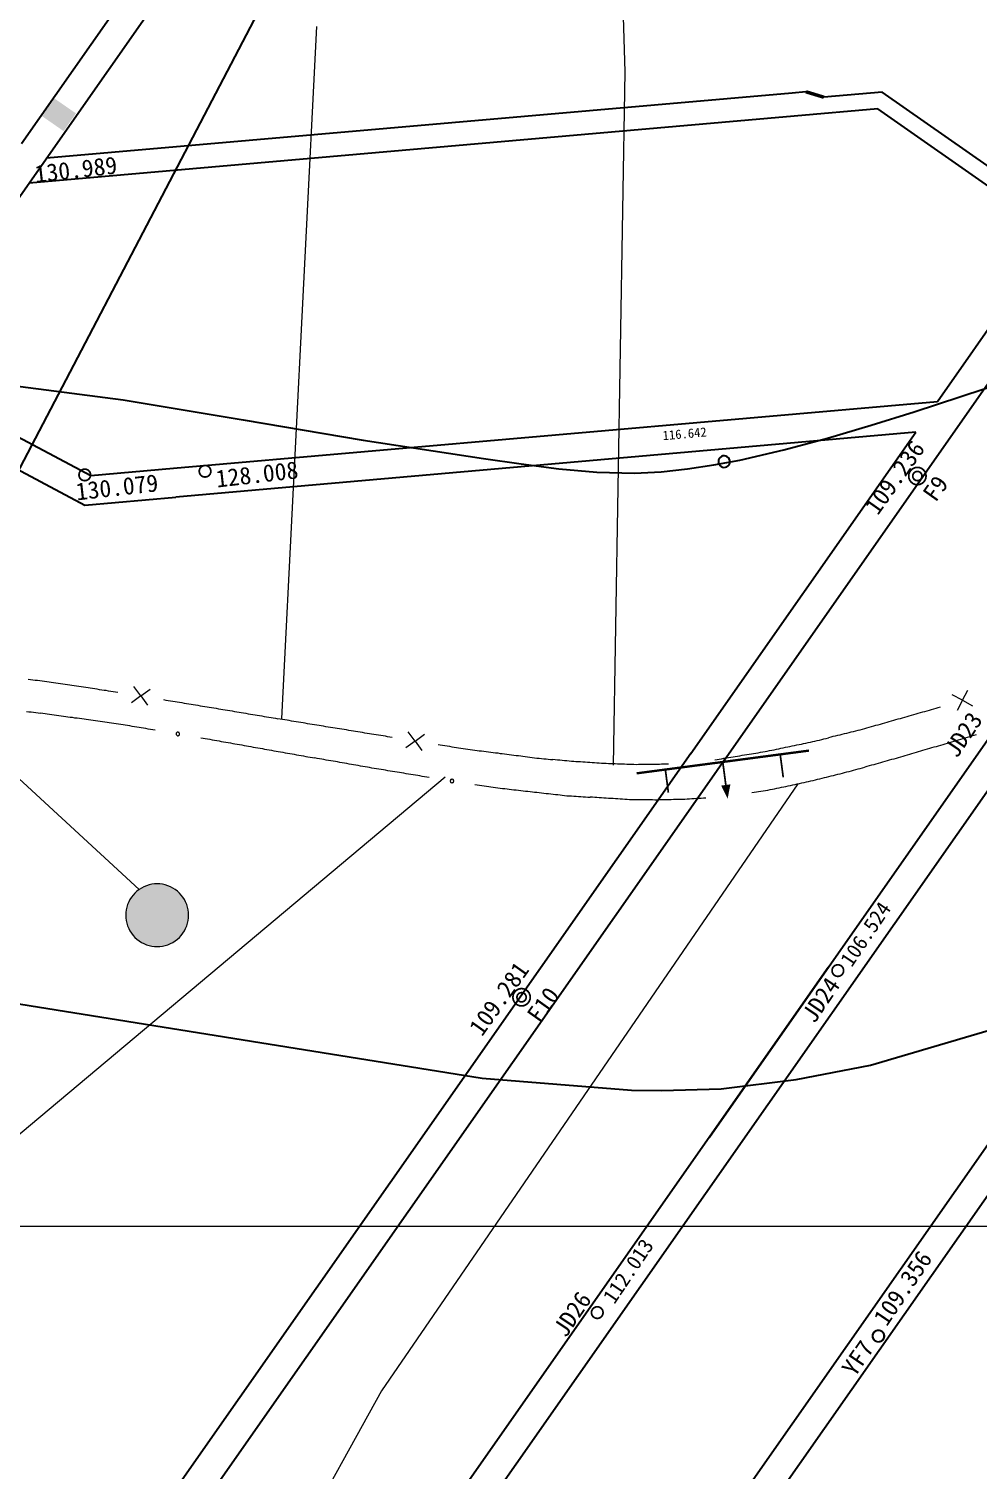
# Model space of a CAD drawing. Header units: inches. Extents: x 36473197 to 36486087, y 3899343 to 3911260.
# Drawn here: x 36481764.8 to 36481928.7, y 3902957.9 to 3903206.7 of the extents above; entities that cross this region are included whole.
import ezdxf

# ---------------------------------------------------------------- set-up
doc = ezdxf.new("R2010")
doc.units = ezdxf.units.IN
doc.header["$MEASUREMENT"] = 0
doc.layers.get('0').update_dxf_attribs({"lineweight": 0})
for name, color, linetype, lineweight in [('4煤底板等值线', 7, 'Continuous', 0), ('导线点', 7, 'Continuous', 0), ('经纬网', 7, 'Continuous', 0), ('钻孔', 7, 'Continuous', 0)]:
    doc.layers.add(name, color=color, linetype=linetype, lineweight=lineweight)
for name, color, linetype, lineweight, true_color in [('保护煤柱', 7, 'Continuous', 0, 0xff0042), ('巷道1', 7, 'Continuous', 0, 0x2d2d2d), ('断层上盘', 1, 'Continuous', 0, 0xff0000), ('断层下盘', 1, 'Continuous', 0, 0xff0000), ('水闸墙', 3, 'Continuous', 0, 0x00ff00)]:
    doc.layers.add(name, color=color, linetype=linetype, lineweight=lineweight, true_color=true_color)
doc.styles.add('黑体', font='simhei.ttf')
doc.linetypes.add('保护煤柱', pattern='A,0.0195,-0.001,[6,西北矿业高家堡煤矿2022年采掘接续图(2022.8.14).shx,S=1.01575e-06,R=0,X=0,Y=0],0.0195', length=0.04)

# ---------------------------------------------------------------- blocks, each defined once
blk = doc.blocks.new('单线正断层')
at = {"true_color": 0xff0000}
blk.add_hatch(color=1, dxfattribs=at).paths.add_polyline_path([(2.46, -5.91), (2.28, -3.39), (0.8, -4)], flags=17)
at = {"color": 1, "true_color": 0xff0000}
for points, const_width in [([(-13.85, -5.77), (13.85, 5.77)], 0.4), ([(9.23, 3.84), (10.77, 0.15)], 0.3), ([(1.54, -3.69), (0, 0)], 0.3), ([(-9.23, -3.84), (-7.69, -7.54)], 0.3)]:
    blk.add_lwpolyline(points, dxfattribs=dict(at, const_width=const_width))
blk = doc.blocks.new('临时经纬仪导线点_1')
at = {"color": 7, "const_width": 0.3}
blk.add_lwpolyline([(1, 0), (0.97, 0.26), (0.87, 0.5), (0.71, 0.71), (0.5, 0.87), (0.26, 0.97), (0, 1), (-0.26, 0.97), (-0.5, 0.87), (-0.71, 0.71), (-0.87, 0.5), (-0.97, 0.26), (-1, 0), (-0.97, -0.26), (-0.87, -0.5), (-0.71, -0.71), (-0.5, -0.87), (-0.26, -0.97), (0, -1), (0.26, -0.97), (0.5, -0.87), (0.71, -0.71), (0.87, -0.5), (0.97, -0.26), (1, 0)], dxfattribs=at)
blk = doc.blocks.new('临时经纬仪导线点')
at = {"color": 0, "const_width": 0.3}
blk.add_lwpolyline([(1, 0), (0.97, 0.26), (0.87, 0.5), (0.71, 0.71), (0.5, 0.87), (0.26, 0.97), (0, 1), (-0.26, 0.97), (-0.5, 0.87), (-0.71, 0.71), (-0.87, 0.5), (-0.97, 0.26), (-1, 0), (-0.97, -0.26), (-0.87, -0.5), (-0.71, -0.71), (-0.5, -0.87), (-0.26, -0.97), (0, -1), (0.26, -0.97), (0.5, -0.87), (0.71, -0.71), (0.87, -0.5), (0.97, -0.26), (1, 0)], dxfattribs=at)
blk = doc.blocks.new('永久经纬仪导线点')
at = {"color": 7, "const_width": 0.3}
for points in [[(1.5, 0), (1.45, 0.39), (1.3, 0.75), (1.06, 1.06), (0.75, 1.3), (0.39, 1.45), (0, 1.5), (-0.39, 1.45), (-0.75, 1.3), (-1.06, 1.06), (-1.3, 0.75), (-1.45, 0.39), (-1.5, 0), (-1.45, -0.39), (-1.3, -0.75), (-1.06, -1.06), (-0.75, -1.3), (-0.39, -1.45), (0, -1.5), (0.39, -1.45), (0.75, -1.3), (1.06, -1.06), (1.3, -0.75), (1.45, -0.39), (1.5, 0)], [(0.8, 0), (0.77, 0.21), (0.69, 0.4), (0.57, 0.57), (0.4, 0.69), (0.21, 0.77), (0, 0.8), (-0.21, 0.77), (-0.4, 0.69), (-0.57, 0.57), (-0.69, 0.4), (-0.77, 0.21), (-0.8, 0), (-0.77, -0.21), (-0.69, -0.4), (-0.57, -0.57), (-0.4, -0.69), (-0.21, -0.77), (0, -0.8), (0.21, -0.77), (0.4, -0.69), (0.57, -0.57), (0.69, -0.4), (0.77, -0.21), (0.8, 0)]]:
    blk.add_lwpolyline(points, dxfattribs=at)
blk = doc.blocks.new('lr_block_142')
at = {"color": 7, "const_width": 0.6}
blk.add_lwpolyline([(3.09, 0), (2.97, 0.04), (2.58, 0.15), (2.2, 0.27), (1.82, 0.38), (1.44, 0.5), (1.05, 0.62), (0.67, 0.73), (0.29, 0.85), (0, 0.93)], dxfattribs=at)

msp = doc.modelspace()

# ---------------------------------------------------------------- hatches: boundary and pattern name
at = {"layer": '水闸墙'}
h = msp.add_hatch(color=7, dxfattribs=at)
h.set_gradient(color1=(0, 255, 0), color2=(0, 255, 0), one_color=1)
h.paths.add_polyline_path([(36481770.82, 3903189.04), (36481772.95, 3903192.1), (36481769.23, 3903194.67), (36481767.1, 3903191.62)], flags=17)
h = msp.add_hatch(color=7, dxfattribs=at)
h.set_gradient(color1=(0, 255, 0), color2=(0, 255, 0), one_color=1)
h.paths.add_polyline_path([(36481770.82, 3903189.04), (36481772.95, 3903192.1), (36481769.23, 3903194.67), (36481767.1, 3903191.62)], flags=17)
at = {"layer": '钻孔'}
msp.add_hatch(color=7, dxfattribs=at).paths.add_polyline_path([(36481781.55, 3903053.7), (36481781.57, 3903053.23), (36481781.63, 3903052.76), (36481781.73, 3903052.3), (36481781.87, 3903051.85), (36481782.05, 3903051.41), (36481782.27, 3903050.99), (36481782.53, 3903050.59), (36481782.81, 3903050.22), (36481783.13, 3903049.87), (36481783.48, 3903049.55), (36481783.86, 3903049.26), (36481784.25, 3903049.01), (36481784.67, 3903048.79), (36481785.11, 3903048.61), (36481785.56, 3903048.47), (36481786.02, 3903048.36), (36481786.49, 3903048.3), (36481786.96, 3903048.28), (36481787.44, 3903048.3), (36481787.91, 3903048.36), (36481788.37, 3903048.47), (36481788.82, 3903048.61), (36481789.25, 3903048.79), (36481789.67, 3903049.01), (36481790.07, 3903049.26), (36481790.45, 3903049.55), (36481790.8, 3903049.87), (36481791.12, 3903050.22), (36481791.4, 3903050.59), (36481791.66, 3903050.99), (36481791.88, 3903051.41), (36481792.06, 3903051.85), (36481792.2, 3903052.3), (36481792.3, 3903052.76), (36481792.36, 3903053.23), (36481792.38, 3903053.7), (36481792.36, 3903054.17), (36481792.3, 3903054.64), (36481792.2, 3903055.1), (36481792.06, 3903055.55), (36481791.88, 3903055.99), (36481791.66, 3903056.41), (36481791.4, 3903056.81), (36481791.12, 3903057.18), (36481790.8, 3903057.53), (36481790.45, 3903057.85), (36481790.07, 3903058.14), (36481789.67, 3903058.39), (36481789.25, 3903058.61), (36481788.82, 3903058.79), (36481788.37, 3903058.94), (36481787.91, 3903059.04), (36481787.44, 3903059.1), (36481786.96, 3903059.12), (36481786.49, 3903059.1), (36481786.02, 3903059.04), (36481785.56, 3903058.94), (36481785.11, 3903058.79), (36481784.67, 3903058.61), (36481784.25, 3903058.39), (36481783.86, 3903058.14), (36481783.48, 3903057.85), (36481783.13, 3903057.53), (36481782.81, 3903057.18), (36481782.53, 3903056.81), (36481782.27, 3903056.41), (36481782.05, 3903055.99), (36481781.87, 3903055.55), (36481781.73, 3903055.1), (36481781.63, 3903054.64), (36481781.57, 3903054.17)], flags=17)

# ---------------------------------------------------------------- linework, layer by layer
at = {"layer": '4煤底板等值线', "color": 7, "linetype": 'Continuous', "lineweight": 0, "flags": 128}
for points in [[(36481865.46, 3903273.37), (36481867.67, 3903199.28), (36481865.67, 3903079.62)], [(36481814.44, 3903207.08), (36481808.42, 3903087.65)], [(36481836.68, 3903077.55), (36481743.94, 3902999.73), (36481729.73, 3902985.75), (36481723, 3902978.31), (36481713.88, 3902966.63), (36481697.4, 3902941.65)], [(36481897.54, 3903076.39), (36481825.71, 3902971.62), (36481811.11, 3902945.28), (36481803.88, 3902928.96), (36481800, 3902917.73), (36481797.28, 3902906.47), (36481794.71, 3902889.23), (36481793.77, 3902871.92), (36481794.5, 3902854.87), (36481795.98, 3902843.79), (36481798.38, 3902833.09), (36481800, 3902827.96), (36481803.31, 3902820.25), (36481807.29, 3902812.9), (36481813.41, 3902803.5), (36481824.02, 3902790.11), (36481840.32, 3902773.33), (36481858.57, 3902757.55), (36481899.09, 3902728.44), (36482018.5, 3902657.33), (36482057.69, 3902638.09)]]:
    msp.add_lwpolyline(points, dxfattribs=at)
at = {"layer": '保护煤柱', "color": 1, "linetype": 'Continuous', "lineweight": 30, "true_color": 0xff0000}
for p, q in [((36481883.88, 3903132.3), (36481883.83, 3903132.04)), ((36481883.83, 3903132.04), (36481883.85, 3903131.78)), ((36481883.85, 3903131.78), (36481883.94, 3903131.54)), ((36481883.98, 3903132.54), (36481883.88, 3903132.3)), ((36481883.94, 3903131.54), (36481884.09, 3903131.32)), ((36481884.15, 3903132.73), (36481883.98, 3903132.54)), ((36481884.37, 3903132.88), (36481884.15, 3903132.73)), ((36481884.61, 3903132.97), (36481884.37, 3903132.88)), ((36481884.87, 3903132.99), (36481884.61, 3903132.97)), ((36481885.13, 3903132.95), (36481884.87, 3903132.99)), ((36481885.37, 3903132.84), (36481885.13, 3903132.95)), ((36481885.57, 3903132.67), (36481885.37, 3903132.84)), ((36481885.5, 3903131.26), (36481885.67, 3903131.46)), ((36481885.72, 3903132.45), (36481885.57, 3903132.67)), ((36481885.67, 3903131.46), (36481885.78, 3903131.69)), ((36481885.8, 3903132.21), (36481885.72, 3903132.45)), ((36481885.78, 3903131.69), (36481885.83, 3903131.95)), ((36481885.83, 3903131.95), (36481885.8, 3903132.21)), ((36481884.09, 3903131.32), (36481884.29, 3903131.15)), ((36481884.29, 3903131.15), (36481884.53, 3903131.04)), ((36481884.53, 3903131.04), (36481884.78, 3903131)), ((36481884.78, 3903131), (36481885.04, 3903131.02)), ((36481885.04, 3903131.02), (36481885.29, 3903131.11)), ((36481885.29, 3903131.11), (36481885.5, 3903131.26))]:
    msp.add_line(p, q, dxfattribs=at)
at = {"layer": '保护煤柱', "color": 1, "linetype": '保护煤柱', "lineweight": 30, "ltscale": 3750, "true_color": 0xff0000, "flags": 128}
for points in [[(36482730.63, 3904134.24), (36482199.77, 3903801.12), (36481441.7, 3902718.59)], [(36482647.76, 3902060.56), (36482909, 3902378.83), (36482956.41, 3902506), (36482967.2, 3902803.66), (36482651.34, 3903218.03), (36482471.44, 3903320.2), (36482308.23, 3903404.63), (36482047.72, 3903470.73), (36481910.21, 3903412.08), (36481645.42, 3902905.61), (36481168.13, 3902890.49)], [(36481383.77, 3903121.94), (36481402.76, 3903122.03), (36481439.41, 3903122.25), (36481476.06, 3903122.65), (36481494.09, 3903122.9), (36481512.1, 3903123.29), (36481530.1, 3903123.94), (36481548.06, 3903125.04), (36481571.49, 3903127.54), (36481594.86, 3903130.67), (36481618.21, 3903134.06), (36481641.56, 3903137.51), (36481660.14, 3903140.21), (36481678.74, 3903142.67), (36481697.36, 3903144.74), (36481716.02, 3903146.15), (36481727.09, 3903146.47), (36481738.17, 3903146.44), (36481749.24, 3903146.09), (36481760.28, 3903145.35), (36481781.09, 3903142.63), (36481801.82, 3903139.22), (36481822.53, 3903135.72), (36481843.27, 3903132.54), (36481849.79, 3903131.59), (36481856.31, 3903130.77), (36481859.58, 3903130.44), (36481862.84, 3903130.18), (36481869.37, 3903129.99), (36481873.93, 3903130.25), (36481878.49, 3903130.75), (36481883.03, 3903131.42), (36481887.54, 3903132.25), (36481895.15, 3903134), (36481902.68, 3903136.03), (36481910.18, 3903138.26), (36481917.64, 3903140.61), (36481925.7, 3903143.22), (36481933.74, 3903145.86), (36481941.79, 3903148.49), (36481949.85, 3903151.05), (36481956.33, 3903152.99), (36481962.83, 3903154.87), (36481969.35, 3903156.68), (36481975.89, 3903158.43), (36481991.27, 3903162.26), (36482006.72, 3903165.83), (36482022.22, 3903169.23), (36482037.74, 3903172.46), (36482063.19, 3903177.42), (36482088.69, 3903182.11), (36482114.22, 3903186.62), (36482139.77, 3903191.01), (36482173.02, 3903196.64), (36482206.28, 3903202.18), (36482239.56, 3903207.6), (36482272.85, 3903212.91), (36482301.24, 3903217.29), (36482329.64, 3903221.61), (36482358.05, 3903225.89), (36482386.45, 3903230.15), (36482410.48, 3903233.76), (36482434.5, 3903237.37), (36482458.52, 3903241), (36482482.53, 3903244.65), (36482517.86, 3903250.05), (36482553.17, 3903255.6), (36482588.43, 3903261.37), (36482623.65, 3903267.48), (36482658.55, 3903273.99), (36482693.35, 3903281.03), (36482727.98, 3903288.74), (36482762.34, 3903297.46), (36482804.41, 3903310.52), (36482846.19, 3903324.61), (36482887.95, 3903338.77), (36482929.97, 3903352.06), (36482955.86, 3903359.02), (36482981.93, 3903365.33), (36483008.12, 3903371.13), (36483034.43, 3903376.33), (36483051.96, 3903379.22), (36483069.52, 3903381.94), (36483087.07, 3903384.75), (36483104.56, 3903387.82), (36483107.98, 3903388.43), (36483111.39, 3903389.07), (36483114.78, 3903389.8), (36483118.11, 3903390.7), (36483120.52, 3903391.56), (36483122.9, 3903392.5), (36483125.28, 3903393.46), (36483127.67, 3903394.38), (36483132.97, 3903395.98), (36483138.33, 3903397.39), (36483143.71, 3903398.74), (36483149.08, 3903400.15), (36483156.43, 3903402.34), (36483163.75, 3903404.68), (36483171.03, 3903407.09), (36483178.3, 3903409.57), (36483190.52, 3903413.89), (36483202.73, 3903418.22), (36483214.98, 3903422.44), (36483227.33, 3903426.41), (36483243.48, 3903430.88), (36483251.62, 3903432.85), (36483259.8, 3903434.65), (36483268, 3903436.22), (36483276.24, 3903437.54), (36483280.36, 3903438.08), (36483284.5, 3903438.52), (36483292.8, 3903438.99), (36483307.66, 3903438.03), (36483322.52, 3903436.42), (36483329.92, 3903435.74), (36483333.6, 3903435.48), (36483337.27, 3903435.31), (36483340.93, 3903435.25), (36483344.57, 3903435.31), (36483346.39, 3903435.4), (36483348.2, 3903435.55), (36483350, 3903435.74), (36483351.8, 3903436.02), (36483353.93, 3903436.48), (36483356.06, 3903437.04), (36483358.17, 3903437.68), (36483360.26, 3903438.35), (36483365.61, 3903440.24), (36483370.87, 3903442.33), (36483376.06, 3903444.63), (36483381.19, 3903447.1), (36483391.27, 3903452.49), (36483401.07, 3903458.38)], [(36481319.68, 3903013.2), (36481541.95, 3903017.64), (36481712.33, 3903039.73), (36481722.29, 3903040.41), (36481731.4, 3903040.54), (36481758.74, 3903039.09), (36481843.08, 3903025.59), (36481868.85, 3903023.53), (36481874, 3903023.44), (36481884.29, 3903023.72), (36481897.25, 3903025.34), (36481910.1, 3903027.84), (36482009.84, 3903057.21), (36482767.53, 3903178.89), (36482826.01, 3903192.68), (36482847.62, 3903199.19)]]:
    msp.add_lwpolyline(points, dxfattribs=at)
at = {"layer": '保护煤柱', "color": 1, "linetype": 'Continuous', "lineweight": 30, "true_color": 0xff0000, "flags": 128}
msp.add_lwpolyline([(36481883.85, 3903131.78), (36481883.94, 3903131.54), (36481884.09, 3903131.32), (36481884.29, 3903131.15), (36481884.53, 3903131.04), (36481884.78, 3903131), (36481885.04, 3903131.02), (36481885.29, 3903131.11), (36481885.5, 3903131.26), (36481885.67, 3903131.46), (36481885.78, 3903131.69), (36481885.83, 3903131.95), (36481885.8, 3903132.21), (36481885.72, 3903132.45), (36481885.57, 3903132.67), (36481885.37, 3903132.84), (36481885.13, 3903132.95), (36481884.87, 3903132.99), (36481884.61, 3903132.97), (36481884.37, 3903132.88), (36481884.15, 3903132.73), (36481883.98, 3903132.54), (36481883.88, 3903132.3), (36481883.83, 3903132.04), (36481883.85, 3903131.78)], dxfattribs=at)
at = {"layer": '导线点', "linetype": 'Continuous'}
msp.add_circle((36481774.47, 3903129.7, -0.2), 1.01, dxfattribs=at)
at = {"layer": '巷道1', "color": 7, "linetype": 'Continuous', "lineweight": 30}
for p, q in [((36481763.58, 3903186.91, -0.2), (36481860.93, 3903325.94, -0.2)), ((36481896.58, 3903195.61, -0.2), (36481767.89, 3903184.35, -0.2)), ((36481898.94, 3903195.82, -0.2), (36481896.58, 3903195.61, -0.2)), ((36481912.12, 3903195.77, -0.2), (36481902.04, 3903194.89, -0.2)), ((36481896.93, 3903191.63, -0.2), (36481764.9, 3903180.08, -0.2)), ((36481911.35, 3903192.89, -0.2), (36481896.93, 3903191.63, -0.2)), ((36481921.63, 3903142.39, -0.2), (36481941.97, 3903171.44, -0.2)), ((36481742.02, 3903147.41, -0.2), (36481775.5, 3903129.61, -0.2)), ((36481739.13, 3903143.28, -0.2), (36481774.46, 3903124.5, -0.2)), ((36481789.77, 3903130.86, -0.2), (36481921.63, 3903142.39, -0.2)), ((36481917.89, 3903137.05, -0.2), (36481790.21, 3903125.88, -0.2)), ((36481879.07, 3903081.61, -0.2), (36481917.89, 3903137.05, -0.2)), ((36481775.5, 3903129.61, -0.2), (36481789.77, 3903130.86, -0.2)), ((36481774.46, 3903124.5, -0.2), (36481790.21, 3903125.88, -0.2))]:
    msp.add_line(p, q, dxfattribs=at)
at = {"layer": '巷道1', "color": 30, "linetype": 'Continuous', "lineweight": 30, "true_color": 0xff8000}
for p, q in [((36482000.32, 3903114.04, -0.2), (36481836.92, 3902880.69, -0.2)), ((36482007.13, 3903115.05, -0.2), (36481844.92, 3902883.39, -0.2)), ((36481879.07, 3903081.61, -0.2), (36481760.93, 3902912.89, -0.01)), ((36481885.03, 3903080.7, -0.2), (36481883.49, 3903078.51, -0.2)), ((36481883.49, 3903078.51, -0.2), (36481767.96, 3902913.51, -0.07)), ((36481902.79, 3903044.67, -0.2), (36481822.91, 3902930.58, -0.2))]:
    msp.add_line(p, q, dxfattribs=at)
at = {"layer": '巷道1', "color": 1, "linetype": '保护煤柱', "lineweight": 30, "ltscale": 2000, "true_color": 0xff0000, "flags": 128}
msp.add_lwpolyline([(36481247.3, 3903011.72), (36481541.95, 3903017.64), (36481712.33, 3903039.73), (36481722.29, 3903040.41), (36481731.4, 3903040.54), (36481758.74, 3903039.09), (36481843.08, 3903025.59), (36481868.85, 3903023.53), (36481874, 3903023.44), (36481884.29, 3903023.72), (36481897.25, 3903025.34), (36481910.1, 3903027.84), (36482009.84, 3903057.21), (36482767.53, 3903178.89), (36482826.01, 3903192.68), (36482847.62, 3903199.19)], dxfattribs=at)
at = {"layer": '巷道1', "color": 7, "linetype": 'Continuous', "lineweight": 30, "flags": 128}
for points in [[(36481934.43, 3903180.14), (36481912.12, 3903195.77)], [(36481932.83, 3903177.85), (36481911.35, 3903192.89)], [(36481884.9, 3903080.52), (36481946.4, 3903168.35)]]:
    msp.add_lwpolyline(points, dxfattribs=at)
at = {"layer": '巷道1', "color": 30, "linetype": 'Continuous', "lineweight": 30, "true_color": 0xff8000, "flags": 128}
for points in [[(36481882.27, 3903015.37), (36481942.85, 3903101.88)], [(36481827, 3902927.71), (36481946.94, 3903099.01)]]:
    msp.add_lwpolyline(points, dxfattribs=at)
at = {"layer": '断层上盘', "linetype": 'Continuous', "lineweight": 5, "flags": 128}
for points in [[(36481764.44, 3903088.86), (36481764.83, 3903088.83), (36481765.23, 3903088.79), (36481765.63, 3903088.74), (36481766.03, 3903088.68), (36481766.42, 3903088.63), (36481766.82, 3903088.57)], [(36481786.6, 3903085.64), (36481786.21, 3903085.71), (36481785.81, 3903085.77), (36481785.42, 3903085.84), (36481785.02, 3903085.9), (36481784.63, 3903085.97), (36481784.23, 3903086.04), (36481783.84, 3903086.1), (36481783.44, 3903086.17), (36481783.05, 3903086.23), (36481782.65, 3903086.3), (36481782.26, 3903086.36), (36481781.87, 3903086.43), (36481781.47, 3903086.49), (36481781.08, 3903086.56), (36481780.68, 3903086.62), (36481780.29, 3903086.69), (36481779.89, 3903086.75), (36481779.5, 3903086.81), (36481779.1, 3903086.86), (36481778.7, 3903086.92), (36481778.31, 3903086.97), (36481777.91, 3903087.03), (36481777.51, 3903087.08), (36481777.12, 3903087.14), (36481776.72, 3903087.19), (36481776.33, 3903087.25), (36481775.93, 3903087.3), (36481775.53, 3903087.36), (36481775.14, 3903087.41), (36481774.74, 3903087.47), (36481774.35, 3903087.52), (36481773.95, 3903087.58), (36481773.55, 3903087.63), (36481773.16, 3903087.69), (36481772.76, 3903087.74), (36481772.36, 3903087.8), (36481771.97, 3903087.85), (36481771.57, 3903087.91), (36481771.18, 3903087.96), (36481770.78, 3903088.02), (36481770.38, 3903088.08), (36481769.99, 3903088.13), (36481769.59, 3903088.19), (36481769.19, 3903088.24), (36481768.8, 3903088.3), (36481768.4, 3903088.35), (36481768.01, 3903088.41), (36481767.61, 3903088.46), (36481767.21, 3903088.52), (36481766.82, 3903088.57)], [(36481790.25, 3903085.04), (36481790.25, 3903084.96), (36481790.27, 3903084.88), (36481790.3, 3903084.81), (36481790.36, 3903084.76), (36481790.42, 3903084.71), (36481790.5, 3903084.69), (36481790.58, 3903084.69), (36481790.65, 3903084.71), (36481790.72, 3903084.74), (36481790.78, 3903084.8), (36481790.82, 3903084.86), (36481790.84, 3903084.94), (36481790.85, 3903085.02), (36481790.83, 3903085.09), (36481790.79, 3903085.16), (36481790.74, 3903085.22), (36481790.67, 3903085.26), (36481790.6, 3903085.28), (36481790.52, 3903085.29), (36481790.44, 3903085.27), (36481790.37, 3903085.23), (36481790.31, 3903085.18), (36481790.27, 3903085.11), (36481790.25, 3903085.04)], [(36481794.49, 3903084.33), (36481794.89, 3903084.26), (36481795.28, 3903084.19), (36481795.67, 3903084.12), (36481796.07, 3903084.06), (36481796.46, 3903083.99), (36481796.86, 3903083.92), (36481797.25, 3903083.85), (36481797.64, 3903083.78), (36481798.04, 3903083.71), (36481798.43, 3903083.64), (36481798.83, 3903083.57), (36481799.22, 3903083.5), (36481799.61, 3903083.43), (36481800.01, 3903083.36), (36481800.4, 3903083.29), (36481800.79, 3903083.22), (36481801.19, 3903083.15), (36481801.58, 3903083.08), (36481801.98, 3903083.01), (36481802.37, 3903082.94), (36481802.76, 3903082.87), (36481803.16, 3903082.8), (36481803.55, 3903082.73), (36481803.95, 3903082.66), (36481804.34, 3903082.59), (36481804.73, 3903082.52), (36481805.13, 3903082.45), (36481805.52, 3903082.38), (36481805.91, 3903082.31), (36481806.31, 3903082.24), (36481806.7, 3903082.17), (36481807.1, 3903082.1), (36481807.49, 3903082.03), (36481807.88, 3903081.96), (36481808.28, 3903081.89), (36481808.67, 3903081.82), (36481809.07, 3903081.75), (36481809.46, 3903081.68), (36481809.85, 3903081.61), (36481810.25, 3903081.54), (36481810.64, 3903081.47), (36481811.03, 3903081.4), (36481811.43, 3903081.33), (36481811.82, 3903081.26), (36481812.22, 3903081.19), (36481812.61, 3903081.12), (36481813, 3903081.05), (36481813.4, 3903080.98), (36481813.79, 3903080.91), (36481814.19, 3903080.84)], [(36481928.31, 3903084.81), (36481927.93, 3903084.7), (36481927.54, 3903084.59), (36481927.16, 3903084.47), (36481926.77, 3903084.36), (36481926.39, 3903084.25), (36481926.01, 3903084.14), (36481925.62, 3903084.02), (36481925.24, 3903083.91), (36481924.85, 3903083.8), (36481924.47, 3903083.69), (36481924.09, 3903083.58), (36481923.7, 3903083.46), (36481923.32, 3903083.35), (36481922.93, 3903083.24), (36481922.55, 3903083.13), (36481922.17, 3903083.02), (36481921.78, 3903082.9), (36481921.4, 3903082.79), (36481921.01, 3903082.68), (36481920.63, 3903082.57), (36481920.25, 3903082.45), (36481919.86, 3903082.34), (36481919.48, 3903082.23), (36481919.09, 3903082.12), (36481918.71, 3903082.01), (36481918.33, 3903081.89), (36481917.94, 3903081.78), (36481917.56, 3903081.67), (36481917.17, 3903081.56), (36481916.79, 3903081.44), (36481916.41, 3903081.33), (36481916.02, 3903081.22), (36481915.64, 3903081.11), (36481915.25, 3903081), (36481914.87, 3903080.88), (36481914.49, 3903080.77), (36481914.1, 3903080.66), (36481913.72, 3903080.55), (36481913.33, 3903080.44), (36481912.95, 3903080.32), (36481912.57, 3903080.21), (36481912.18, 3903080.11), (36481911.8, 3903080), (36481911.41, 3903079.89), (36481911.02, 3903079.79), (36481910.64, 3903079.68), (36481910.25, 3903079.58), (36481909.87, 3903079.47), (36481909.48, 3903079.37), (36481909.09, 3903079.26)], [(36481833.9, 3903077.47), (36481833.5, 3903077.53), (36481833.11, 3903077.6), (36481832.71, 3903077.66), (36481832.32, 3903077.73), (36481831.93, 3903077.79), (36481831.53, 3903077.86), (36481831.14, 3903077.92), (36481830.74, 3903077.99), (36481830.35, 3903078.05), (36481829.95, 3903078.12), (36481829.56, 3903078.19), (36481829.16, 3903078.25), (36481828.77, 3903078.32), (36481828.37, 3903078.38), (36481827.98, 3903078.45), (36481827.58, 3903078.51), (36481827.19, 3903078.58), (36481826.8, 3903078.64), (36481826.4, 3903078.71), (36481826.01, 3903078.78), (36481825.61, 3903078.84), (36481825.22, 3903078.91), (36481824.82, 3903078.97), (36481824.43, 3903079.04), (36481824.03, 3903079.1), (36481823.64, 3903079.17), (36481823.25, 3903079.24), (36481822.85, 3903079.31), (36481822.46, 3903079.38), (36481822.06, 3903079.45), (36481821.67, 3903079.52), (36481821.28, 3903079.59), (36481820.88, 3903079.66), (36481820.49, 3903079.73), (36481820.09, 3903079.8), (36481819.7, 3903079.87), (36481819.31, 3903079.94), (36481818.91, 3903080.01), (36481818.52, 3903080.08), (36481818.12, 3903080.15), (36481817.73, 3903080.22), (36481817.34, 3903080.29), (36481816.94, 3903080.36), (36481816.55, 3903080.42), (36481816.16, 3903080.49), (36481815.76, 3903080.56), (36481815.37, 3903080.63), (36481814.97, 3903080.7), (36481814.58, 3903080.77), (36481814.19, 3903080.84)], [(36481889.6, 3903074.86), (36481889.99, 3903074.92), (36481890.39, 3903074.99), (36481890.78, 3903075.05), (36481891.18, 3903075.12), (36481891.57, 3903075.18), (36481891.96, 3903075.25), (36481892.36, 3903075.31), (36481892.75, 3903075.38), (36481893.15, 3903075.45), (36481893.54, 3903075.52), (36481893.93, 3903075.61), (36481894.32, 3903075.69), (36481894.71, 3903075.78), (36481895.1, 3903075.86), (36481895.5, 3903075.94), (36481895.89, 3903076.03), (36481896.28, 3903076.11), (36481896.67, 3903076.2), (36481897.06, 3903076.28), (36481897.45, 3903076.37), (36481897.84, 3903076.45), (36481898.23, 3903076.53), (36481898.62, 3903076.62), (36481899.02, 3903076.7), (36481899.41, 3903076.79), (36481899.8, 3903076.87), (36481900.18, 3903076.97), (36481900.57, 3903077.07), (36481900.96, 3903077.17), (36481901.35, 3903077.26), (36481901.74, 3903077.36), (36481902.13, 3903077.46), (36481902.51, 3903077.55), (36481902.9, 3903077.65), (36481903.29, 3903077.75), (36481903.68, 3903077.84), (36481904.07, 3903077.94), (36481904.45, 3903078.04), (36481904.84, 3903078.13), (36481905.23, 3903078.23), (36481905.62, 3903078.33), (36481906.01, 3903078.43), (36481906.39, 3903078.53), (36481906.78, 3903078.63), (36481907.16, 3903078.74), (36481907.55, 3903078.84), (36481907.94, 3903078.95), (36481908.32, 3903079.05), (36481908.71, 3903079.16), (36481909.09, 3903079.26)], [(36481837.56, 3903076.91), (36481837.55, 3903076.83), (36481837.57, 3903076.75), (36481837.61, 3903076.68), (36481837.67, 3903076.63), (36481837.73, 3903076.59), (36481837.81, 3903076.57), (36481837.89, 3903076.56), (36481837.96, 3903076.58), (36481838.03, 3903076.62), (36481838.09, 3903076.68), (36481838.13, 3903076.74), (36481838.15, 3903076.82), (36481838.15, 3903076.9), (36481838.13, 3903076.97), (36481838.09, 3903077.04), (36481838.04, 3903077.1), (36481837.97, 3903077.14), (36481837.9, 3903077.16), (36481837.82, 3903077.16), (36481837.74, 3903077.14), (36481837.67, 3903077.1), (36481837.62, 3903077.05), (36481837.58, 3903076.98), (36481837.56, 3903076.91)], [(36481841.81, 3903076.28), (36481842.21, 3903076.23), (36481842.6, 3903076.17), (36481843, 3903076.11), (36481843.39, 3903076.05), (36481843.79, 3903075.99), (36481844.19, 3903075.94), (36481844.58, 3903075.88), (36481844.98, 3903075.82), (36481845.37, 3903075.76), (36481845.77, 3903075.7), (36481846.16, 3903075.65), (36481846.56, 3903075.59), (36481846.96, 3903075.55), (36481847.36, 3903075.5), (36481847.75, 3903075.46), (36481848.15, 3903075.41), (36481848.55, 3903075.37), (36481848.95, 3903075.32), (36481849.34, 3903075.28), (36481849.74, 3903075.23), (36481850.14, 3903075.19), (36481850.53, 3903075.14), (36481850.93, 3903075.1), (36481851.33, 3903075.05), (36481851.73, 3903075.01), (36481852.12, 3903074.96), (36481852.52, 3903074.92), (36481852.92, 3903074.87), (36481853.32, 3903074.82), (36481853.71, 3903074.78), (36481854.11, 3903074.73), (36481854.51, 3903074.69), (36481854.91, 3903074.64), (36481855.3, 3903074.6), (36481855.7, 3903074.55), (36481856.1, 3903074.51), (36481856.5, 3903074.46), (36481856.89, 3903074.42), (36481857.29, 3903074.37), (36481857.69, 3903074.33), (36481858.09, 3903074.3), (36481858.49, 3903074.28), (36481858.89, 3903074.25), (36481859.29, 3903074.23), (36481859.68, 3903074.2), (36481860.08, 3903074.18), (36481860.48, 3903074.15), (36481860.88, 3903074.13), (36481861.28, 3903074.1), (36481861.68, 3903074.07)], [(36481881.66, 3903073.91), (36481881.26, 3903073.89), (36481880.86, 3903073.87), (36481880.46, 3903073.84), (36481880.06, 3903073.82), (36481879.66, 3903073.8), (36481879.26, 3903073.77), (36481878.86, 3903073.75), (36481878.46, 3903073.73), (36481878.06, 3903073.7), (36481877.66, 3903073.69), (36481877.26, 3903073.68), (36481876.86, 3903073.67), (36481876.46, 3903073.66), (36481876.06, 3903073.65), (36481875.67, 3903073.64), (36481875.27, 3903073.63), (36481874.87, 3903073.62), (36481874.47, 3903073.61), (36481874.07, 3903073.6), (36481873.67, 3903073.59), (36481873.27, 3903073.58), (36481872.87, 3903073.58), (36481872.47, 3903073.59), (36481872.07, 3903073.59), (36481871.67, 3903073.59), (36481871.27, 3903073.6), (36481870.87, 3903073.6), (36481870.47, 3903073.6), (36481870.07, 3903073.6), (36481869.67, 3903073.61), (36481869.27, 3903073.61), (36481868.87, 3903073.61), (36481868.47, 3903073.64), (36481868.07, 3903073.66), (36481867.67, 3903073.69), (36481867.27, 3903073.72), (36481866.87, 3903073.74), (36481866.47, 3903073.77), (36481866.07, 3903073.79), (36481865.67, 3903073.82), (36481865.27, 3903073.84), (36481864.87, 3903073.87), (36481864.47, 3903073.89), (36481864.08, 3903073.92), (36481863.68, 3903073.95), (36481863.28, 3903073.97), (36481862.88, 3903074), (36481862.48, 3903074.02), (36481862.08, 3903074.05), (36481861.68, 3903074.07)]]:
    msp.add_lwpolyline(points, dxfattribs=at)
at = {"layer": '断层下盘', "linetype": 'Continuous', "lineweight": 5, "flags": 128}
for points in [[(36481780.17, 3903092.16), (36481779.78, 3903092.22), (36481779.38, 3903092.28), (36481778.99, 3903092.34), (36481778.59, 3903092.4), (36481778.19, 3903092.46), (36481777.8, 3903092.51), (36481777.4, 3903092.57), (36481777.01, 3903092.63), (36481776.61, 3903092.69), (36481776.22, 3903092.75), (36481775.82, 3903092.81), (36481775.43, 3903092.87), (36481775.03, 3903092.93), (36481774.63, 3903092.99), (36481774.24, 3903093.05), (36481773.84, 3903093.11), (36481773.45, 3903093.17), (36481773.05, 3903093.23), (36481772.66, 3903093.29), (36481772.26, 3903093.35), (36481771.87, 3903093.41), (36481771.47, 3903093.47), (36481771.08, 3903093.53), (36481770.68, 3903093.59), (36481770.28, 3903093.65), (36481769.89, 3903093.71), (36481769.49, 3903093.77), (36481769.1, 3903093.83), (36481768.7, 3903093.88), (36481768.3, 3903093.93), (36481767.91, 3903093.98), (36481767.51, 3903094.03), (36481767.11, 3903094.08), (36481766.72, 3903094.14), (36481766.32, 3903094.19), (36481765.92, 3903094.24), (36481765.53, 3903094.29), (36481765.13, 3903094.34), (36481764.73, 3903094.39)], [(36481784.13, 3903091.56), (36481782.94, 3903093.17)], [(36481784.13, 3903091.56), (36481785.75, 3903092.72)], [(36481925.94, 3903090.79), (36481924.16, 3903091.71)], [(36481925.94, 3903090.79), (36481926.86, 3903092.56)], [(36481784.13, 3903091.56), (36481782.52, 3903090.37)], [(36481784.13, 3903091.56), (36481785.29, 3903089.93)], [(36481788.07, 3903090.91), (36481788.47, 3903090.84), (36481788.86, 3903090.78), (36481789.26, 3903090.71), (36481789.65, 3903090.65), (36481790.05, 3903090.58), (36481790.44, 3903090.52), (36481790.84, 3903090.45), (36481791.23, 3903090.39), (36481791.63, 3903090.32), (36481792.02, 3903090.25), (36481792.41, 3903090.19), (36481792.81, 3903090.12), (36481793.2, 3903090.06), (36481793.6, 3903089.99), (36481793.99, 3903089.93), (36481794.39, 3903089.86), (36481794.78, 3903089.8), (36481795.18, 3903089.73), (36481795.57, 3903089.67), (36481795.97, 3903089.6), (36481796.36, 3903089.54), (36481796.76, 3903089.47), (36481797.15, 3903089.41), (36481797.54, 3903089.34), (36481797.94, 3903089.28), (36481798.33, 3903089.21), (36481798.73, 3903089.14), (36481799.12, 3903089.08), (36481799.52, 3903089.01), (36481799.91, 3903088.95), (36481800.31, 3903088.88), (36481800.7, 3903088.82), (36481801.1, 3903088.75), (36481801.49, 3903088.68), (36481801.88, 3903088.62), (36481802.28, 3903088.55), (36481802.67, 3903088.48), (36481803.07, 3903088.42), (36481803.46, 3903088.35), (36481803.86, 3903088.29), (36481804.25, 3903088.22), (36481804.65, 3903088.15), (36481805.04, 3903088.09), (36481805.43, 3903088.02), (36481805.83, 3903087.95), (36481806.22, 3903087.89), (36481806.62, 3903087.82), (36481807.01, 3903087.75), (36481807.41, 3903087.69), (36481807.8, 3903087.62)], [(36481922.12, 3903089.6), (36481921.73, 3903089.49), (36481921.35, 3903089.38), (36481920.96, 3903089.27), (36481920.58, 3903089.16), (36481920.2, 3903089.05), (36481919.81, 3903088.94), (36481919.43, 3903088.83), (36481919.04, 3903088.72), (36481918.66, 3903088.61), (36481918.27, 3903088.5), (36481917.89, 3903088.39), (36481917.5, 3903088.28), (36481917.12, 3903088.17), (36481916.73, 3903088.06), (36481916.35, 3903087.95), (36481915.96, 3903087.84), (36481915.58, 3903087.73), (36481915.19, 3903087.62), (36481914.81, 3903087.51), (36481914.43, 3903087.41), (36481914.04, 3903087.3), (36481913.66, 3903087.19), (36481913.27, 3903087.08), (36481912.89, 3903086.97), (36481912.5, 3903086.86), (36481912.12, 3903086.75), (36481911.73, 3903086.64), (36481911.35, 3903086.53), (36481910.96, 3903086.42), (36481910.58, 3903086.31), (36481910.19, 3903086.2), (36481909.81, 3903086.09), (36481909.42, 3903085.98), (36481909.04, 3903085.87), (36481908.66, 3903085.76), (36481908.27, 3903085.66), (36481907.88, 3903085.56), (36481907.49, 3903085.47), (36481907.1, 3903085.37), (36481906.71, 3903085.28), (36481906.33, 3903085.18), (36481905.94, 3903085.09), (36481905.55, 3903084.99), (36481905.16, 3903084.9), (36481904.77, 3903084.8), (36481904.38, 3903084.71), (36481903.99, 3903084.61), (36481903.61, 3903084.52), (36481903.22, 3903084.42), (36481902.83, 3903084.32)], [(36481925.94, 3903090.79), (36481925.02, 3903089.01)], [(36481925.94, 3903090.79), (36481927.71, 3903089.86)], [(36481827.54, 3903084.39), (36481827.14, 3903084.45), (36481826.75, 3903084.51), (36481826.35, 3903084.58), (36481825.96, 3903084.64), (36481825.56, 3903084.71), (36481825.17, 3903084.77), (36481824.77, 3903084.83), (36481824.38, 3903084.9), (36481823.98, 3903084.96), (36481823.59, 3903085.03), (36481823.19, 3903085.09), (36481822.8, 3903085.15), (36481822.41, 3903085.22), (36481822.01, 3903085.28), (36481821.62, 3903085.35), (36481821.22, 3903085.41), (36481820.83, 3903085.47), (36481820.43, 3903085.54), (36481820.04, 3903085.6), (36481819.64, 3903085.67), (36481819.25, 3903085.73), (36481818.85, 3903085.79), (36481818.46, 3903085.86), (36481818.06, 3903085.92), (36481817.67, 3903085.99), (36481817.27, 3903086.05), (36481816.88, 3903086.11), (36481816.48, 3903086.18), (36481816.09, 3903086.24), (36481815.69, 3903086.31), (36481815.3, 3903086.37), (36481814.9, 3903086.43), (36481814.51, 3903086.5), (36481814.11, 3903086.56), (36481813.72, 3903086.63), (36481813.32, 3903086.69), (36481812.93, 3903086.76), (36481812.54, 3903086.83), (36481812.14, 3903086.89), (36481811.75, 3903086.96), (36481811.35, 3903087.03), (36481810.96, 3903087.09), (36481810.56, 3903087.16), (36481810.17, 3903087.22), (36481809.77, 3903087.29), (36481809.38, 3903087.36), (36481808.99, 3903087.42), (36481808.59, 3903087.49), (36481808.2, 3903087.56), (36481807.8, 3903087.62)], [(36481831.49, 3903083.76), (36481830.31, 3903085.38)], [(36481831.49, 3903083.76), (36481833.1, 3903084.95)], [(36481883.2, 3903080.54), (36481883.6, 3903080.59), (36481883.99, 3903080.65), (36481884.39, 3903080.72), (36481884.78, 3903080.78), (36481885.18, 3903080.85), (36481885.57, 3903080.91), (36481885.97, 3903080.98), (36481886.36, 3903081.04), (36481886.75, 3903081.1), (36481887.15, 3903081.17), (36481887.54, 3903081.23), (36481887.94, 3903081.3), (36481888.33, 3903081.36), (36481888.73, 3903081.43), (36481889.12, 3903081.49), (36481889.52, 3903081.56), (36481889.91, 3903081.62), (36481890.31, 3903081.69), (36481890.7, 3903081.75), (36481891.1, 3903081.82), (36481891.49, 3903081.88), (36481891.89, 3903081.95), (36481892.28, 3903082.02), (36481892.67, 3903082.11), (36481893.06, 3903082.19), (36481893.45, 3903082.27), (36481893.84, 3903082.35), (36481894.24, 3903082.43), (36481894.63, 3903082.52), (36481895.02, 3903082.6), (36481895.41, 3903082.68), (36481895.8, 3903082.76), (36481896.19, 3903082.84), (36481896.59, 3903082.93), (36481896.98, 3903083.01), (36481897.37, 3903083.09), (36481897.76, 3903083.17), (36481898.15, 3903083.25), (36481898.54, 3903083.34), (36481898.93, 3903083.42), (36481899.33, 3903083.5), (36481899.72, 3903083.58), (36481900.11, 3903083.66), (36481900.5, 3903083.75), (36481900.89, 3903083.85), (36481901.28, 3903083.94), (36481901.66, 3903084.04), (36481902.05, 3903084.13), (36481902.44, 3903084.23), (36481902.83, 3903084.32)], [(36481831.49, 3903083.76), (36481829.88, 3903082.58)], [(36481831.49, 3903083.76), (36481832.67, 3903082.15)], [(36481835.44, 3903083.16), (36481835.84, 3903083.09), (36481836.23, 3903083.03), (36481836.63, 3903082.97), (36481837.02, 3903082.91), (36481837.42, 3903082.85), (36481837.81, 3903082.79), (36481838.21, 3903082.73), (36481838.61, 3903082.67), (36481839, 3903082.61), (36481839.4, 3903082.55), (36481839.79, 3903082.49), (36481840.19, 3903082.43), (36481840.58, 3903082.36), (36481840.98, 3903082.31), (36481841.37, 3903082.25), (36481841.77, 3903082.2), (36481842.17, 3903082.15), (36481842.57, 3903082.1), (36481842.96, 3903082.05), (36481843.36, 3903082), (36481843.76, 3903081.95), (36481844.15, 3903081.9), (36481844.55, 3903081.85), (36481844.95, 3903081.8), (36481845.34, 3903081.75), (36481845.74, 3903081.7), (36481846.14, 3903081.64), (36481846.53, 3903081.59), (36481846.93, 3903081.54), (36481847.33, 3903081.49), (36481847.72, 3903081.44), (36481848.12, 3903081.39), (36481848.52, 3903081.34), (36481848.91, 3903081.29), (36481849.31, 3903081.24), (36481849.71, 3903081.19), (36481850.1, 3903081.14), (36481850.5, 3903081.08), (36481850.9, 3903081.03), (36481851.29, 3903080.98), (36481851.69, 3903080.93), (36481852.09, 3903080.88), (36481852.48, 3903080.83), (36481852.88, 3903080.79), (36481853.28, 3903080.76), (36481853.68, 3903080.72), (36481854.08, 3903080.68), (36481854.47, 3903080.64), (36481854.87, 3903080.6), (36481855.27, 3903080.56)], [(36481875.24, 3903079.76), (36481874.84, 3903079.76), (36481874.44, 3903079.75), (36481874.04, 3903079.75), (36481873.64, 3903079.74), (36481873.24, 3903079.74), (36481872.84, 3903079.73), (36481872.44, 3903079.72), (36481872.04, 3903079.72), (36481871.64, 3903079.71), (36481871.24, 3903079.71), (36481870.84, 3903079.7), (36481870.44, 3903079.69), (36481870.04, 3903079.69), (36481869.64, 3903079.68), (36481869.24, 3903079.7), (36481868.84, 3903079.71), (36481868.44, 3903079.72), (36481868.04, 3903079.74), (36481867.64, 3903079.75), (36481867.24, 3903079.76), (36481866.84, 3903079.78), (36481866.44, 3903079.79), (36481866.04, 3903079.81), (36481865.64, 3903079.82), (36481865.24, 3903079.83), (36481864.84, 3903079.85), (36481864.44, 3903079.86), (36481864.04, 3903079.88), (36481863.64, 3903079.9), (36481863.24, 3903079.92), (36481862.85, 3903079.95), (36481862.45, 3903079.98), (36481862.05, 3903080.01), (36481861.65, 3903080.04), (36481861.25, 3903080.06), (36481860.85, 3903080.09), (36481860.45, 3903080.12), (36481860.05, 3903080.15), (36481859.65, 3903080.18), (36481859.25, 3903080.2), (36481858.86, 3903080.23), (36481858.46, 3903080.26), (36481858.06, 3903080.29), (36481857.66, 3903080.33), (36481857.26, 3903080.37), (36481856.86, 3903080.41), (36481856.47, 3903080.44), (36481856.07, 3903080.48), (36481855.67, 3903080.52), (36481855.27, 3903080.56)]]:
    msp.add_lwpolyline(points, dxfattribs=at)
at = {"layer": '经纬网', "color": 7, "linetype": 'Continuous', "lineweight": 9}
msp.add_line((36484438.3, 3903000), (36477501.89, 3903000), dxfattribs=at)
at = {"layer": '钻孔', "flags": 128}
msp.add_lwpolyline([(36481716.29, 3903120.4), (36481783.86, 3903058.14)], dxfattribs=at)
at = {"layer": '钻孔', "color": 7}
msp.add_lwpolyline([(36481781.55, 3903053.7), (36481781.57, 3903053.23), (36481781.63, 3903052.76), (36481781.73, 3903052.3), (36481781.87, 3903051.85), (36481782.05, 3903051.41), (36481782.27, 3903050.99), (36481782.53, 3903050.59), (36481782.81, 3903050.22), (36481783.13, 3903049.87), (36481783.48, 3903049.55), (36481783.86, 3903049.26), (36481784.25, 3903049.01), (36481784.67, 3903048.79), (36481785.11, 3903048.61), (36481785.56, 3903048.47), (36481786.02, 3903048.36), (36481786.49, 3903048.3), (36481786.96, 3903048.28), (36481787.44, 3903048.3), (36481787.91, 3903048.36), (36481788.37, 3903048.47), (36481788.82, 3903048.61), (36481789.25, 3903048.79), (36481789.67, 3903049.01), (36481790.07, 3903049.26), (36481790.45, 3903049.55), (36481790.8, 3903049.87), (36481791.12, 3903050.22), (36481791.4, 3903050.59), (36481791.66, 3903050.99), (36481791.88, 3903051.41), (36481792.06, 3903051.85), (36481792.2, 3903052.3), (36481792.3, 3903052.76), (36481792.36, 3903053.23), (36481792.38, 3903053.7), (36481792.36, 3903054.17), (36481792.3, 3903054.64), (36481792.2, 3903055.1), (36481792.06, 3903055.55), (36481791.88, 3903055.99), (36481791.66, 3903056.41), (36481791.4, 3903056.81), (36481791.12, 3903057.18), (36481790.8, 3903057.53), (36481790.45, 3903057.85), (36481790.07, 3903058.14), (36481789.67, 3903058.39), (36481789.25, 3903058.61), (36481788.82, 3903058.79), (36481788.37, 3903058.94), (36481787.91, 3903059.04), (36481787.44, 3903059.1), (36481786.96, 3903059.12), (36481786.49, 3903059.1), (36481786.02, 3903059.04), (36481785.56, 3903058.94), (36481785.11, 3903058.79), (36481784.67, 3903058.61), (36481784.25, 3903058.39), (36481783.86, 3903058.14), (36481783.48, 3903057.85), (36481783.13, 3903057.53), (36481782.81, 3903057.18), (36481782.53, 3903056.81), (36481782.27, 3903056.41), (36481782.05, 3903055.99), (36481781.87, 3903055.55), (36481781.73, 3903055.1), (36481781.63, 3903054.64), (36481781.57, 3903054.17), (36481781.55, 3903053.7)], dxfattribs=at)

# ---------------------------------------------------------------- block references
at = {"layer": '导线点'}
for name, p in [('临时经纬仪导线点_1', (36481795.23, 3903130.33, -0.2)), ('永久经纬仪导线点', (36481918.18, 3903129.5, -0.2)), ('临时经纬仪导线点_1', (36481904.45, 3903044.14, -0.2)), ('永久经纬仪导线点', (36481849.86, 3903039.54, -0.2)), ('临时经纬仪导线点_1', (36481862.93, 3902985.11, -0.2)), ('临时经纬仪导线点_1', (36481911.42, 3902981.07, -0.2)), ('临时经纬仪导线点_1', (36481911.49, 3902981.06, -0.2))]:
    msp.add_blockref(name, p, dxfattribs=at)
at = {"layer": '导线点', "rotation": 9.686697337865286e-10}
msp.add_blockref('临时经纬仪导线点', (36481774.47, 3903129.7, -0.2), dxfattribs=at)
at = {"layer": '导线点', "color": 1, "true_color": 0xff0000, "rotation": 344.898987302184}
msp.add_blockref('单线正断层', (36481884.59, 3903080.15, -0.2), dxfattribs=at)
at = {"layer": '巷道1', "color": 7, "lineweight": 30}
msp.add_blockref('lr_block_142', (36481898.94, 3903194.89, -0.2), dxfattribs=at)

# ---------------------------------------------------------------- texts
at = {"layer": '导线点', "style": '黑体'}
for s, height, rotation, p in [('130.989', 3, 6.4824, (36481766.01, 3903180.12, -0.2)), ('116.642', 1.6, 5.011, (36481874.28, 3903135.68, -0.2)), ('109.236', 3, 54.5254, (36481911.34, 3903122.59, -0.2)), ('128.008', 3, 6.4824, (36481797.27, 3903127.51, -0.2)), ('130.079', 3, 6.4824, (36481773.1, 3903125.29, -0.2)), ('F9', 3, 54.5254, (36481921.33, 3903124.84, -0.2)), ('JD23', 3, 55.9967, (36481925.01, 3903080.66, -0.2)), ('106.524', 2.6, 56, (36481906.84, 3903044.6, -0.2)), ('109.281', 3, 54.5254, (36481843.03, 3903032.63, -0.2)), ('JD24', 3, 55.9967, (36481900.42, 3903034.87, -0.2)), ('F10', 3, 54.5254, (36481853.02, 3903034.88, -0.2)), ('112.013', 2.6, 56, (36481865.87, 3902986.43, -0.2)), ('109.356', 3, 55.9967, (36481912.89, 3902982.59, -0.2)), ('JD26', 3, 55.9967, (36481857.5, 3902980.63, -0.2)), ('YF7', 3, 55.9967, (36481907.42, 3902973.88, -0.2))]:
    msp.add_text(s, height=height, rotation=rotation, dxfattribs=at).set_placement(p)

doc.saveas('drawing.dxf')
